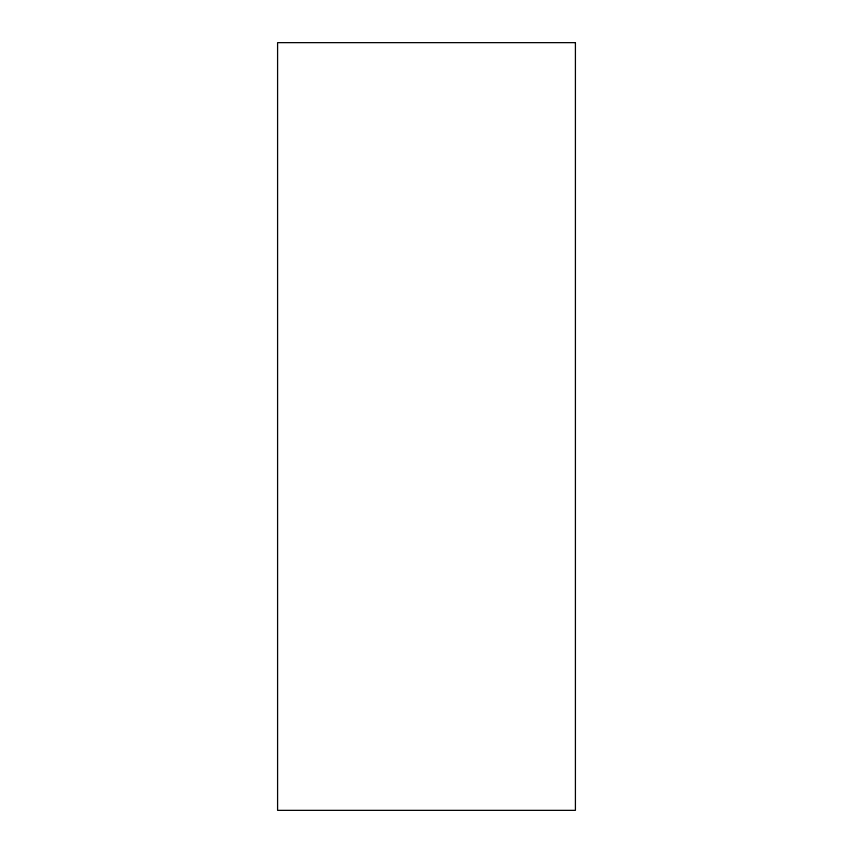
<?xml version="1.0" encoding="UTF-8"?>
<svg xmlns="http://www.w3.org/2000/svg" width="853" height="853" viewBox="0 0 853 853"><rect width="100%" height="100%" fill="white"/><g stroke="black" fill="none" stroke-linecap="round" stroke-linejoin="round"><path stroke-width="1.28" d="M575.412 42.65L277.588 42.65L277.588 810.35L575.412 810.35L575.412 42.65"/></g></svg>
